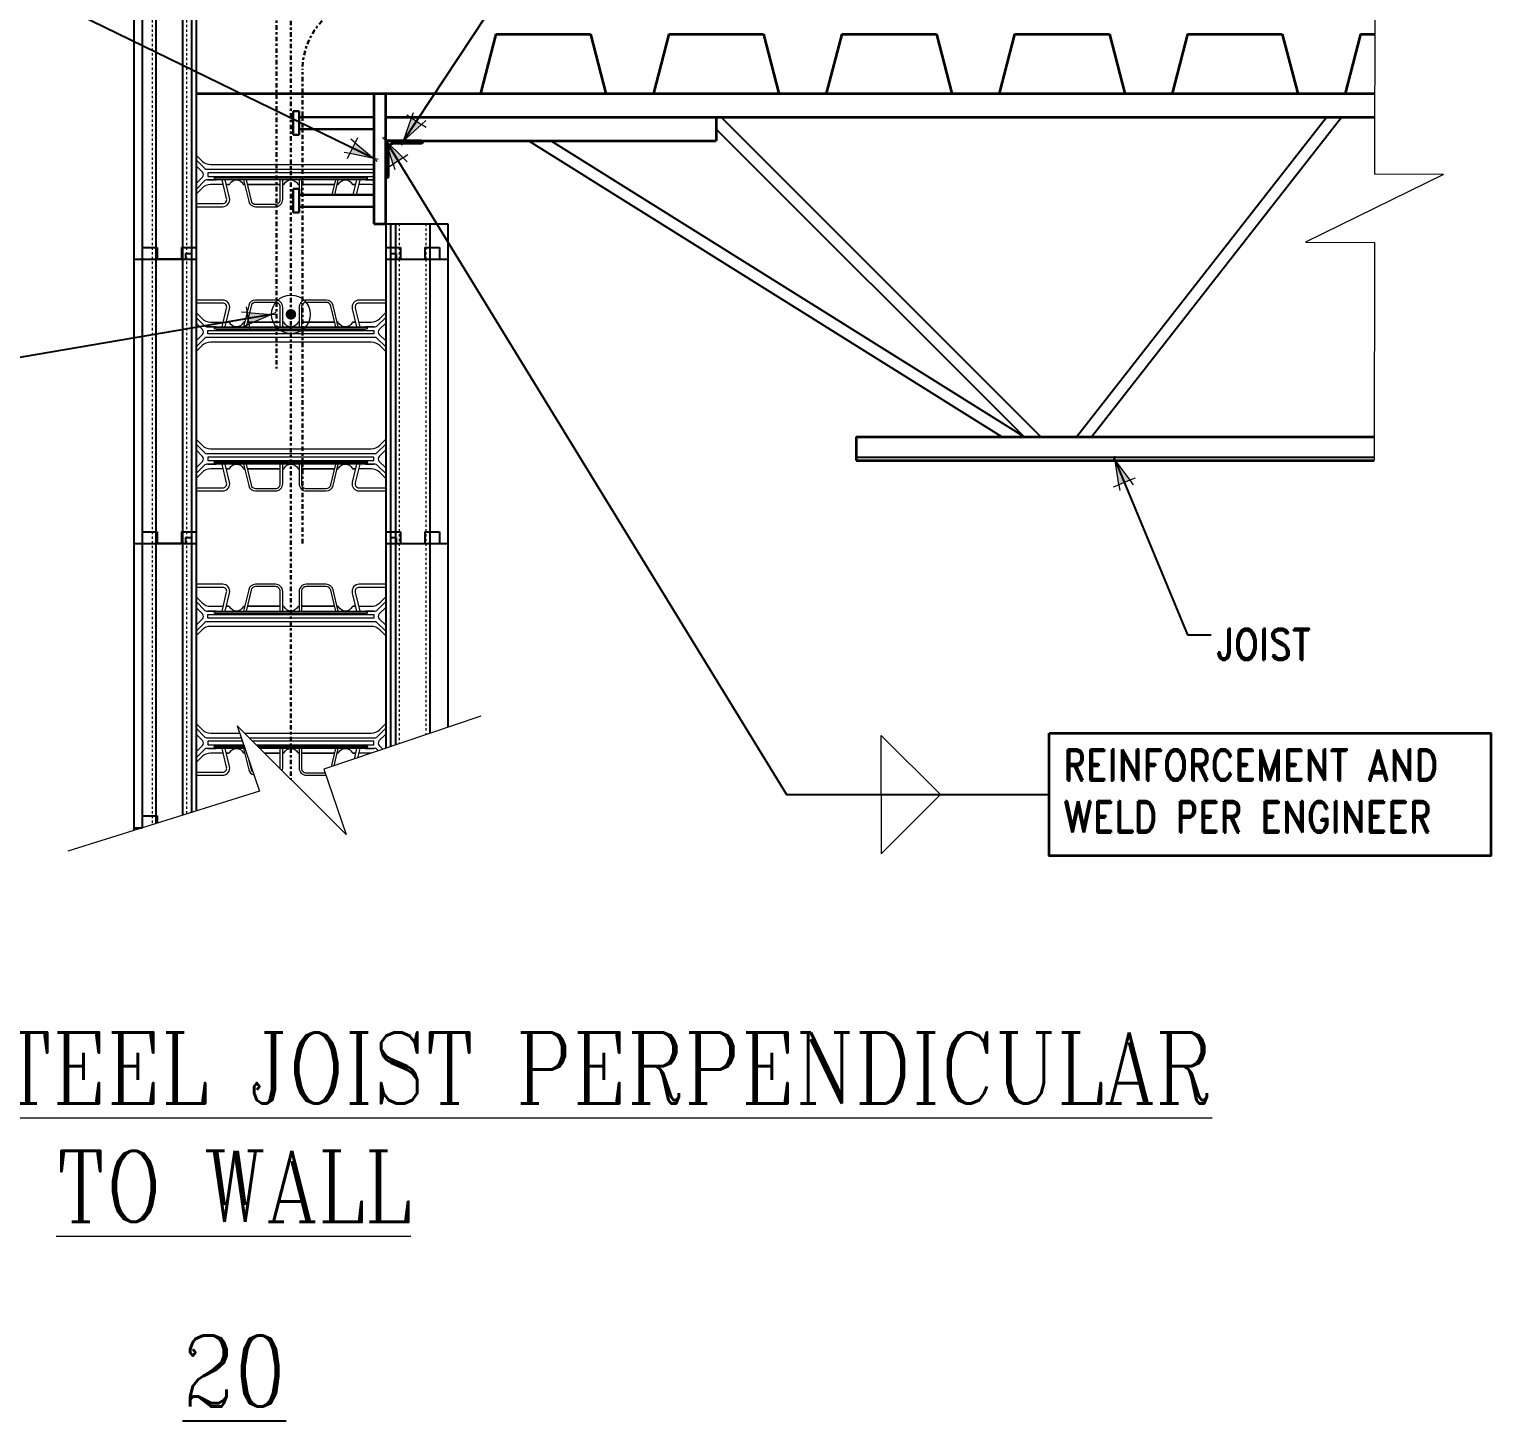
# Model space of a CAD drawing. Header units: inches. Extents: x -148 to -53.6, y 240.1 to 328.5.
# Drawn here: x -115.3 to -53.6, y 240.1 to 298.8 of the extents above; entities that cross this region are included whole.
import ezdxf

# ---------------------------------------------------------------- set-up
doc = ezdxf.new("R2010")
doc.units = ezdxf.units.IN
doc.header["$MEASUREMENT"] = 0
for name, pattern in [('CENTER', [2, 1.25, -0.25, 0.25, -0.25]), ('DASHED2', [0.375, 0.25, -0.125]), ('HIDDEN', [0.375, 0.25, -0.125])]:
    doc.linetypes.add(name, pattern=pattern)
doc.layers.get('Defpoints').update_dxf_attribs({"color": 252})
for name, color, linetype, lineweight in [('A2 Hatch', 8, 'Continuous', 9), ('A4 medium', 7, 'Continuous', 35), ('DETAILS', 7, 'Continuous', 13), ('DIM', 3, 'Continuous', 13), ('REBAR', 2, 'CENTER', 30)]:
    doc.layers.add(name, color=color, linetype=linetype, lineweight=lineweight)
doc.layers.add('HANGERS', color=253, linetype='Continuous')
doc.styles.add('ARCTEXT', font='arctext.shx', dxfattribs={"width": 0.85})
doc.styles.add('RomanC', font='romanc.shx', dxfattribs={"width": 0.85, "height": 5})
doc.styles.add('ROMAND', font='romand.shx', dxfattribs={"width": 0.85})
doc.dimstyles.new('ARCTEXT1-4', dxfattribs={"dimtxt": 4, "dimasz": 2, "dimexe": 2, "dimexo": 2, "dimgap": 2, "dimtad": 1, "dimdec": 4, "dimzin": 3, "dimdsep": 46, "dimlunit": 4, "dimtxsty": 'ARCTEXT', "dimblk": 'ARCHTICK', "dimcen": 2, "dimaunit": 1, "dimadec": 0, "dimazin": 0, "dimtfac": 1, "dimtdec": 4, "dimtmove": 2, "dimatfit": 3, "dimldrblk": 'arrow', "dimfxl": 0, "dimtolj": 1, "dimtzin": 0, "dimarcsym": 0})

# ---------------------------------------------------------------- blocks, each defined once
blk = doc.blocks.new('_ArchTick')
at = {"color": 0, "linetype": 'ByBlock', "const_width": 0.15}
blk.add_lwpolyline([(-0.5, -0.5), (0.5, 0.5)], dxfattribs=at)
blk = doc.blocks.new('arrow')
at = {"layer": 'DIM'}
blk.add_hatch(color=253, dxfattribs=at).paths.add_polyline_path([(-2, 0.5), (-2, -0.5), (0, 0)])
at = {"layer": 'DIM', "lineweight": 9}
for points in [[(-2, 0.98), (-2, 0.5), (-2.47, 0.62)], [(0.37, 0.09), (0, 0)], [(0.37, -0.09), (0, 0)], [(-2, -0.98), (-2, -0.5), (-2.47, -0.62)]]:
    blk.add_lwpolyline(points, dxfattribs=at)
at = {"layer": 'DIM', "lineweight": 15}
blk.add_lwpolyline([(0, 0), (-2, -0.5), (-2, 0.5), (0, 0)], dxfattribs=at)

msp = doc.modelspace()

# ---------------------------------------------------------------- hatches: boundary and pattern name
at = {"layer": 'A2 Hatch', "ltscale": 0.15}
h = msp.add_hatch(color=256, dxfattribs=at)
edge = h.paths.add_edge_path()
edge.add_arc((-104.252, 286.771), 0.224, 0, 360)

# ---------------------------------------------------------------- linework, layer by layer
at = {"color": 1}
for p, q in [((-110.877, 301.096), (-110.877, 289.096)), ((-110.527, 301.596), (-110.527, 289.096)), ((-109.952, 301.596), (-109.952, 289.096)), ((-108.827, 301.596), (-108.827, 289.096)), ((-108.452, 301.346), (-108.452, 289.096)), ((-108.252, 301.596), (-108.252, 289.096)), ((-100.252, 290.596), (-100.252, 289.096)), ((-100.252, 290.596), (-97.627, 290.596)), ((-100.052, 290.596), (-100.052, 289.096)), ((-99.837, 290.596), (-99.837, 289.096)), ((-98.392, 290.596), (-98.392, 289.096)), ((-97.627, 290.596), (-97.627, 289.096)), ((-110.527, 289.596), (-109.902, 289.596)), ((-110.527, 289.596), (-110.527, 277.096)), ((-109.952, 289.596), (-109.952, 277.096)), ((-109.902, 289.596), (-109.902, 289.096)), ((-108.877, 289.596), (-108.877, 289.096)), ((-108.877, 289.596), (-108.252, 289.596)), ((-108.827, 289.596), (-108.827, 277.096)), ((-108.252, 289.596), (-108.252, 277.096)), ((-100.252, 289.596), (-100.252, 277.096)), ((-100.252, 289.596), (-99.627, 289.596)), ((-99.627, 289.596), (-99.627, 289.096)), ((-98.602, 289.596), (-98.602, 289.096)), ((-98.602, 289.596), (-97.977, 289.596)), ((-97.977, 289.596), (-97.977, 289.096)), ((-110.877, 289.096), (-108.252, 289.096)), ((-110.877, 289.096), (-110.877, 277.096)), ((-110.877, 289.096), (-108.702, 289.096)), ((-108.827, 289.096), (-109.952, 289.096)), ((-108.702, 289.346), (-108.702, 289.096)), ((-108.702, 289.346), (-108.452, 289.346)), ((-108.452, 289.346), (-108.452, 277.096)), ((-108.452, 289.096), (-108.252, 289.096)), ((-100.252, 289.096), (-97.627, 289.096)), ((-100.252, 289.096), (-100.052, 289.096)), ((-100.052, 289.346), (-100.052, 277.096)), ((-100.052, 289.346), (-99.802, 289.346)), ((-99.837, 289.096), (-97.627, 289.096)), ((-99.837, 289.096), (-99.837, 277.096)), ((-99.802, 289.346), (-99.802, 289.096)), ((-98.392, 289.096), (-98.392, 277.096)), ((-97.627, 289.096), (-97.627, 277.096)), ((-110.877, 277.096), (-108.252, 277.096)), ((-110.877, 277.096), (-110.877, 264.986)), ((-110.877, 277.096), (-108.702, 277.096)), ((-110.527, 277.596), (-109.902, 277.596)), ((-110.527, 277.596), (-110.527, 265.095)), ((-109.952, 277.596), (-109.952, 265.275)), ((-108.827, 277.096), (-109.952, 277.096)), ((-109.902, 277.596), (-109.902, 277.096)), ((-108.877, 277.596), (-108.877, 277.096)), ((-108.877, 277.596), (-108.252, 277.596)), ((-108.827, 277.596), (-108.827, 265.627)), ((-108.702, 277.346), (-108.702, 277.096)), ((-108.702, 277.346), (-108.452, 277.346)), ((-108.452, 277.346), (-108.452, 265.745)), ((-108.452, 277.096), (-108.252, 277.096)), ((-108.252, 277.596), (-108.252, 265.807)), ((-100.252, 277.596), (-100.252, 268.451)), ((-100.252, 277.596), (-99.627, 277.596)), ((-100.252, 277.096), (-97.627, 277.096)), ((-100.252, 277.096), (-100.052, 277.096)), ((-100.052, 277.346), (-100.052, 268.518)), ((-100.052, 277.346), (-99.802, 277.346)), ((-99.837, 277.096), (-97.627, 277.096)), ((-99.837, 277.096), (-99.837, 268.591)), ((-99.802, 277.346), (-99.802, 277.096)), ((-99.627, 277.596), (-99.627, 277.096)), ((-98.602, 277.596), (-98.602, 277.096)), ((-98.602, 277.596), (-97.977, 277.596)), ((-98.392, 277.096), (-98.392, 269.081)), ((-97.977, 277.596), (-97.977, 277.096)), ((-97.627, 277.096), (-97.627, 269.341)), ((-110.527, 265.596), (-109.902, 265.596)), ((-109.902, 265.596), (-109.902, 265.291)), ((-110.877, 265.096), (-110.768, 265.096)), ((-110.877, 265.096), (-110.525, 265.096))]:
    msp.add_line(p, q, dxfattribs=at)
at = {"ltscale": 0.15}
for p, q in [((-100.252, 296.096), (-100.752, 296.096)), ((-88.952, 296.096), (-83.652, 296.096)), ((-86.095, 295.096), (-72.595, 281.596)), ((-71.095, 281.596), (-60.534, 295.096)), ((-70.46, 281.596), (-59.899, 295.096)), ((-86.302, 294.596), (-73.302, 281.596)), ((-74.245, 281.596), (-94.22, 294.096)), ((-73.302, 281.596), (-93.277, 294.096)), ((-100.752, 290.596), (-100.752, 291.596)), ((-109.902, 289.096), (-108.877, 289.096)), ((-80.386, 280.746), (-58.52, 280.746)), ((-109.902, 277.096), (-108.877, 277.096))]:
    msp.add_line(p, q, dxfattribs=at)
at = {"color": 1, "linetype": 'HIDDEN', "ltscale": 0.02}
for p, q in [((-110.527, 289.596), (-109.902, 289.596)), ((-109.902, 289.596), (-109.902, 289.096)), ((-108.877, 289.596), (-108.877, 289.096)), ((-108.877, 289.596), (-108.252, 289.596)), ((-100.252, 289.596), (-99.627, 289.596)), ((-99.627, 289.596), (-99.627, 289.096)), ((-98.602, 289.596), (-98.602, 289.096)), ((-98.602, 289.596), (-97.977, 289.596)), ((-97.977, 289.596), (-97.977, 289.096)), ((-110.527, 277.596), (-109.902, 277.596)), ((-109.902, 277.596), (-109.902, 277.096)), ((-108.877, 277.596), (-108.877, 277.096)), ((-108.877, 277.596), (-108.252, 277.596)), ((-100.252, 277.596), (-99.627, 277.596)), ((-99.627, 277.596), (-99.627, 277.096)), ((-98.602, 277.596), (-98.602, 277.096)), ((-98.602, 277.596), (-97.977, 277.596)), ((-97.977, 277.596), (-97.977, 277.096)), ((-110.527, 265.596), (-109.902, 265.596)), ((-109.902, 265.596), (-109.902, 265.39))]:
    msp.add_line(p, q, dxfattribs=at)
at = {"layer": 'A2 Hatch', "linetype": 'DASHED2', "ltscale": 0.15}
for p, q in [((-110.112, 301.596), (-110.112, 289.096)), ((-108.667, 301.596), (-108.667, 289.096)), ((-99.677, 290.596), (-99.677, 289.096)), ((-98.552, 290.596), (-98.552, 289.096)), ((-110.112, 289.596), (-110.112, 277.096)), ((-108.667, 289.596), (-108.667, 277.096)), ((-99.677, 289.096), (-99.677, 277.096)), ((-98.552, 289.096), (-98.552, 277.096)), ((-110.112, 277.596), (-110.112, 265.225)), ((-108.667, 277.596), (-108.667, 265.677)), ((-99.677, 277.096), (-99.677, 268.646)), ((-98.552, 277.096), (-98.552, 269.027))]:
    msp.add_line(p, q, dxfattribs=at)
at = {"layer": 'A2 Hatch', "lineweight": 30, "ltscale": 0.15}
for p, q in [((-103.91, 295.346), (-104.16, 295.346)), ((-104.16, 294.346), (-104.16, 295.346)), ((-103.91, 294.346), (-103.91, 295.346)), ((-100.752, 295.096), (-103.91, 295.096)), ((-103.91, 294.346), (-104.16, 294.346)), ((-100.752, 294.596), (-103.91, 294.596)), ((-103.91, 292.066), (-104.16, 292.066)), ((-104.16, 291.066), (-104.16, 292.066)), ((-103.91, 291.066), (-103.91, 292.066)), ((-100.752, 291.816), (-103.91, 291.816)), ((-100.752, 291.316), (-103.91, 291.316)), ((-103.91, 291.066), (-104.16, 291.066))]:
    msp.add_line(p, q, dxfattribs=at)
at = {"layer": 'A2 Hatch', "ltscale": 0.15}
msp.add_circle((-104.252, 286.771), 0.816, dxfattribs=at)
at = {"layer": 'A4 medium', "ltscale": 0.15}
for p, q in [((-95.602, 298.596), (-96.252, 296.096)), ((-95.602, 298.596), (-91.602, 298.596)), ((-91.602, 298.596), (-90.952, 296.096)), ((-88.302, 298.596), (-88.952, 296.096)), ((-88.302, 298.596), (-84.302, 298.596)), ((-84.302, 298.596), (-83.652, 296.096)), ((-81.002, 298.596), (-81.652, 296.096)), ((-81.002, 298.596), (-77.002, 298.596)), ((-77.002, 298.596), (-76.352, 296.096)), ((-73.702, 298.596), (-74.352, 296.096)), ((-73.702, 298.596), (-69.702, 298.596)), ((-69.702, 298.596), (-69.052, 296.096)), ((-66.402, 298.596), (-67.052, 296.096)), ((-66.402, 298.596), (-62.402, 298.596)), ((-62.402, 298.596), (-61.752, 296.096)), ((-59.102, 298.596), (-59.752, 296.096)), ((-59.102, 298.596), (-58.499, 298.596)), ((-108.252, 296.096), (-58.502, 296.096)), ((-100.752, 296.096), (-100.752, 290.596)), ((-100.252, 290.596), (-100.252, 296.096)), ((-100.252, 295.096), (-58.502, 295.096)), ((-86.302, 295.096), (-86.302, 294.096)), ((-100.252, 294.096), (-86.302, 294.096)), ((-100.752, 290.596), (-100.252, 290.596)), ((-80.386, 281.596), (-58.52, 281.596)), ((-80.386, 281.596), (-80.386, 280.596)), ((-80.386, 280.596), (-58.52, 280.596))]:
    msp.add_line(p, q, dxfattribs=at)
msp.add_lwpolyline([(-72.241, 269.089), (-53.6, 269.089), (-53.6, 263.907), (-72.241, 263.907)], close=True, dxfattribs=at)
at = {"layer": 'DETAILS', "color": 6, "lineweight": 20}
for p, q in [((-104.7, 268.246), (-105.361, 268.246)), ((-105.361, 268.246), (-104.7, 268.246))]:
    msp.add_line(p, q, dxfattribs=at)
for points in [[(-108.252, 293.495), (-107.999, 293.242, 0.198912), (-107.646, 293.096), (-104.252, 293.096), (-100.858, 293.096, 0.0537), (-100.752, 293.107, 0.0537)], [(-108.252, 293.295), (-107.882, 292.925, 0.198912), (-107.811, 292.896), (-104.252, 292.896), (-100.752, 292.896)], [(-108.252, 292.297), (-107.984, 292.565, 0.414214), (-107.984, 292.777), (-108.252, 293.045)], [(-104.582, 292.246, 0.279322), (-104.538, 292.273, -0.279322), (-104.252, 292.446), (-107.811, 292.446, 0.198912), (-107.882, 292.417), (-108.252, 292.047)], [(-108.252, 291.446), (-107.131, 291.446, 0.485338), (-106.966, 291.656), (-107.157, 292.446), (-107.753, 292.446), (-107.503, 292.446), (-107.403, 292.446)], [(-108.252, 291.316), (-107.131, 291.316, 0.485338), (-106.84, 291.686), (-107.023, 292.446)], [(-107.108, 292.246), (-107.646, 292.246, 0.198912), (-107.999, 292.1), (-108.252, 291.847)], [(-106.881, 292.246), (-106.975, 292.246), (-106.881, 292.246, 0.279322), (-106.837, 292.273, -0.605918), (-106.266, 292.273, 0.279322), (-106.221, 292.246)], [(-106.251, 292.446), (-106.034, 291.546, 0.346495), (-105.743, 291.316), (-104.9, 291.316, 0.414214), (-104.6, 291.616), (-104.6, 292.446)], [(-106.148, 292.446), (-105.937, 291.569, 0.346495), (-105.743, 291.416), (-104.9, 291.416, 0.414214), (-104.7, 291.616), (-104.7, 292.446)], [(-100.752, 292.446), (-104.252, 292.446, -0.279322), (-103.966, 292.273, 0.279322), (-103.922, 292.246)], [(-102.283, 292.246, 0.279322), (-102.238, 292.273, -0.605918), (-101.667, 292.273, 0.279322), (-101.623, 292.246), (-101.529, 292.246), (-101.623, 292.246)], [(-100.752, 292.235, 0.0537), (-100.858, 292.246), (-101.396, 292.246)], [(-107.023, 286.246), (-106.84, 287.006, 0.485338), (-107.131, 287.376), (-108.252, 287.376)], [(-107.403, 286.246), (-107.503, 286.246), (-107.753, 286.246), (-107.157, 286.246), (-106.966, 287.036, 0.485338), (-107.131, 287.246), (-108.252, 287.246)], [(-104.6, 286.246), (-104.6, 287.076, 0.414214), (-104.9, 287.376), (-105.743, 287.376, 0.346495), (-106.034, 287.146), (-106.251, 286.246)], [(-104.7, 286.246), (-104.7, 287.076, 0.414214), (-104.9, 287.276), (-105.743, 287.276, 0.346495), (-105.937, 287.123), (-106.148, 286.246)], [(-102.253, 286.246), (-102.47, 287.146, 0.346495), (-102.761, 287.376), (-103.604, 287.376, 0.414214), (-103.904, 287.076), (-103.904, 286.246)], [(-102.356, 286.246), (-102.567, 287.123, 0.346495), (-102.761, 287.276), (-103.604, 287.276, 0.414214), (-103.804, 287.076), (-103.804, 286.246)], [(-100.252, 287.376), (-101.373, 287.376, 0.485338), (-101.664, 287.006), (-101.481, 286.246)], [(-100.252, 287.246), (-101.373, 287.246, 0.485338), (-101.538, 287.036), (-101.347, 286.246), (-100.751, 286.246), (-101.001, 286.246), (-101.101, 286.246)], [(-108.252, 286.845), (-107.999, 286.592, 0.198912), (-107.646, 286.446), (-107.108, 286.446)], [(-108.252, 286.645), (-107.882, 286.275, 0.198912), (-107.811, 286.246), (-104.252, 286.246, -0.279322), (-104.538, 286.419, 0.279322), (-104.582, 286.446)], [(-108.252, 285.647), (-107.984, 285.915, 0.414214), (-107.984, 286.127), (-108.252, 286.395)], [(-106.221, 286.446, 0.279322), (-106.266, 286.419, -0.605918), (-106.837, 286.419, 0.279322), (-106.881, 286.446), (-106.975, 286.446), (-106.881, 286.446)], [(-103.922, 286.446, 0.279322), (-103.966, 286.419, -0.279322), (-104.252, 286.246), (-100.693, 286.246, 0.198912), (-100.622, 286.275), (-100.252, 286.645)], [(-101.623, 286.446), (-101.529, 286.446), (-101.623, 286.446, 0.279322), (-101.667, 286.419, -0.605918), (-102.238, 286.419, 0.279322), (-102.283, 286.446)], [(-101.396, 286.446), (-100.858, 286.446, 0.198912), (-100.505, 286.592), (-100.252, 286.845)], [(-100.252, 286.395), (-100.52, 286.127, 0.414214), (-100.52, 285.915), (-100.252, 285.647)], [(-100.252, 285.397), (-100.622, 285.767, 0.198912), (-100.693, 285.796), (-104.252, 285.796), (-107.811, 285.796, 0.198912), (-107.882, 285.767), (-108.252, 285.397)], [(-100.252, 285.197), (-100.505, 285.45, 0.198912), (-100.858, 285.596), (-104.252, 285.596), (-107.646, 285.596, 0.198912), (-107.999, 285.45), (-108.252, 285.197)], [(-108.252, 281.495), (-107.999, 281.242, 0.198912), (-107.646, 281.096), (-104.252, 281.096), (-100.858, 281.096, 0.198912), (-100.505, 281.242), (-100.252, 281.495)], [(-108.252, 281.295), (-107.882, 280.925, 0.198912), (-107.811, 280.896), (-104.252, 280.896), (-100.693, 280.896, 0.198912), (-100.622, 280.925), (-100.252, 281.295)], [(-108.252, 280.297), (-107.984, 280.565, 0.414214), (-107.984, 280.777), (-108.252, 281.045)], [(-100.252, 281.045), (-100.52, 280.777, 0.414214), (-100.52, 280.565), (-100.252, 280.297)], [(-104.582, 280.246, 0.279322), (-104.538, 280.273, -0.279322), (-104.252, 280.446), (-107.811, 280.446, 0.198912), (-107.882, 280.417), (-108.252, 280.047)], [(-108.252, 279.446), (-107.131, 279.446, 0.485338), (-106.966, 279.656), (-107.157, 280.446), (-107.753, 280.446), (-107.503, 280.446), (-107.403, 280.446)], [(-108.252, 279.316), (-107.131, 279.316, 0.485338), (-106.84, 279.686), (-107.023, 280.446)], [(-107.108, 280.246), (-107.646, 280.246, 0.198912), (-107.999, 280.1), (-108.252, 279.847)], [(-106.881, 280.246), (-106.975, 280.246), (-106.881, 280.246, 0.279322), (-106.837, 280.273, -0.605918), (-106.266, 280.273, 0.279322), (-106.221, 280.246)], [(-106.251, 280.446), (-106.034, 279.546, 0.346495), (-105.743, 279.316), (-104.9, 279.316, 0.414214), (-104.6, 279.616), (-104.6, 280.446)], [(-106.148, 280.446), (-105.937, 279.569, 0.346495), (-105.743, 279.416), (-104.9, 279.416, 0.414214), (-104.7, 279.616), (-104.7, 280.446)], [(-100.252, 280.047), (-100.622, 280.417, 0.198912), (-100.693, 280.446), (-104.252, 280.446, -0.279322), (-103.966, 280.273, 0.279322), (-103.922, 280.246)], [(-103.904, 280.446), (-103.904, 279.616, 0.414214), (-103.604, 279.316), (-102.761, 279.316, 0.346495), (-102.47, 279.546), (-102.253, 280.446)], [(-103.804, 280.446), (-103.804, 279.616, 0.414214), (-103.604, 279.416), (-102.761, 279.416, 0.346495), (-102.567, 279.569), (-102.356, 280.446)], [(-102.283, 280.246, 0.279322), (-102.238, 280.273, -0.605918), (-101.667, 280.273, 0.279322), (-101.623, 280.246), (-101.529, 280.246), (-101.623, 280.246)], [(-101.481, 280.446), (-101.664, 279.686, 0.485338), (-101.373, 279.316), (-100.252, 279.316)], [(-101.101, 280.446), (-101.001, 280.446), (-100.751, 280.446), (-101.347, 280.446), (-101.538, 279.656, 0.485338), (-101.373, 279.446), (-100.252, 279.446)], [(-100.252, 279.847), (-100.505, 280.1, 0.198912), (-100.858, 280.246), (-101.396, 280.246)], [(-107.023, 274.246), (-106.84, 275.006, 0.485338), (-107.131, 275.376), (-108.252, 275.376)], [(-107.403, 274.246), (-107.503, 274.246), (-107.753, 274.246), (-107.157, 274.246), (-106.966, 275.036, 0.485338), (-107.131, 275.246), (-108.252, 275.246)], [(-104.6, 274.246), (-104.6, 275.076, 0.414214), (-104.9, 275.376), (-105.743, 275.376, 0.346495), (-106.034, 275.146), (-106.251, 274.246)], [(-104.7, 274.246), (-104.7, 275.076, 0.414214), (-104.9, 275.276), (-105.743, 275.276, 0.346495), (-105.937, 275.123), (-106.148, 274.246)], [(-102.253, 274.246), (-102.47, 275.146, 0.346495), (-102.761, 275.376), (-103.604, 275.376, 0.414214), (-103.904, 275.076), (-103.904, 274.246)], [(-102.356, 274.246), (-102.567, 275.123, 0.346495), (-102.761, 275.276), (-103.604, 275.276, 0.414214), (-103.804, 275.076), (-103.804, 274.246)], [(-100.252, 275.376), (-101.373, 275.376, 0.485338), (-101.664, 275.006), (-101.481, 274.246)], [(-100.252, 275.246), (-101.373, 275.246, 0.485338), (-101.538, 275.036), (-101.347, 274.246), (-100.751, 274.246), (-101.001, 274.246), (-101.101, 274.246)], [(-108.252, 274.845), (-107.999, 274.592, 0.198912), (-107.646, 274.446), (-107.108, 274.446)], [(-108.252, 274.645), (-107.882, 274.275, 0.198912), (-107.811, 274.246), (-104.252, 274.246, -0.279322), (-104.538, 274.419, 0.279322), (-104.582, 274.446)], [(-103.922, 274.446, 0.279322), (-103.966, 274.419, -0.279322), (-104.252, 274.246), (-100.693, 274.246, 0.198912), (-100.622, 274.275), (-100.252, 274.645)], [(-101.396, 274.446), (-100.858, 274.446, 0.198912), (-100.505, 274.592), (-100.252, 274.845)], [(-108.252, 273.647), (-107.984, 273.915, 0.414214), (-107.984, 274.127), (-108.252, 274.395)], [(-106.221, 274.446, 0.279322), (-106.266, 274.419, -0.605918), (-106.837, 274.419, 0.279322), (-106.881, 274.446), (-106.975, 274.446), (-106.881, 274.446)], [(-101.623, 274.446), (-101.529, 274.446), (-101.623, 274.446, 0.279322), (-101.667, 274.419, -0.605918), (-102.238, 274.419, 0.279322), (-102.283, 274.446)], [(-100.252, 274.395), (-100.52, 274.127, 0.414214), (-100.52, 273.915), (-100.252, 273.647)], [(-100.252, 273.397), (-100.622, 273.767, 0.198912), (-100.693, 273.796), (-104.252, 273.796), (-107.811, 273.796, 0.198912), (-107.882, 273.767), (-108.252, 273.397)], [(-100.252, 273.197), (-100.505, 273.45, 0.198912), (-100.858, 273.596), (-104.252, 273.596), (-107.646, 273.596, 0.198912), (-107.999, 273.45), (-108.252, 273.197)], [(-108.252, 269.495), (-107.999, 269.242, 0.198912), (-107.646, 269.096), (-106.414, 269.096)], [(-108.252, 269.295), (-107.882, 268.925, 0.198912), (-107.811, 268.896), (-106.346, 268.896)], [(-108.252, 268.297), (-107.984, 268.565, 0.414214), (-107.984, 268.777), (-108.252, 269.045)], [(-106.211, 269.096), (-104.252, 269.096), (-100.858, 269.096, 0.198912), (-100.505, 269.242), (-100.252, 269.495)], [(-106.011, 268.896), (-104.252, 268.896), (-100.693, 268.896, 0.198912), (-100.622, 268.925), (-100.252, 269.295)], [(-100.252, 269.045), (-100.52, 268.777, 0.414214), (-100.52, 268.565), (-100.367, 268.412)], [(-108.252, 267.446), (-107.131, 267.446, 0.485338), (-106.966, 267.656), (-107.157, 268.446), (-107.753, 268.446), (-107.503, 268.446), (-107.403, 268.446)], [(-108.252, 267.316), (-107.131, 267.316, 0.485338), (-106.84, 267.686), (-107.023, 268.446)], [(-106.194, 268.446), (-107.811, 268.446, 0.198912), (-107.882, 268.417), (-108.252, 268.047)], [(-106.227, 268.546), (-107.403, 268.546), (-107.5, 268.524, 0.780776), (-107.5, 268.518), (-107.403, 268.496), (-106.211, 268.496)], [(-106.881, 268.246), (-106.975, 268.246), (-106.881, 268.246, 0.279322), (-106.837, 268.273, -0.605918), (-106.266, 268.273, 0.279322), (-106.221, 268.246)], [(-106.251, 268.446), (-106.034, 267.546, 0.281271), (-105.813, 267.324, 0.281271)], [(-105.611, 268.496), (-104.252, 268.496), (-101.101, 268.496), (-101.004, 268.518, 0.780776), (-101.004, 268.524), (-101.101, 268.546), (-104.252, 268.546), (-105.661, 268.546)], [(-104.582, 268.246, 0.279322), (-104.538, 268.273, -0.279322), (-104.252, 268.446), (-105.561, 268.446)], [(-104.702, 267.587, 0.03619), (-104.7, 267.616), (-104.7, 268.446)], [(-104.621, 267.506, 0.094154), (-104.6, 267.616), (-104.6, 268.446)], [(-100.554, 268.348), (-100.622, 268.417, 0.198912), (-100.693, 268.446), (-104.252, 268.446, -0.279322), (-103.966, 268.273, 0.279322), (-103.922, 268.246)], [(-103.904, 268.446), (-103.904, 267.616, 0.414214), (-103.604, 267.316), (-102.773, 267.316)], [(-103.804, 268.446), (-103.804, 267.616, 0.414214), (-103.604, 267.416), (-102.807, 267.416)], [(-102.283, 268.246, 0.279322), (-102.238, 268.273, -0.605918), (-101.667, 268.273, 0.279322), (-101.623, 268.246), (-101.529, 268.246), (-101.623, 268.246)], [(-107.108, 268.246), (-107.646, 268.246, 0.198912), (-107.999, 268.1), (-108.252, 267.847)], [(-106.038, 267.986), (-105.937, 267.569, 0.184524), (-105.856, 267.451)], [(-100.855, 268.246, 0.001691), (-100.858, 268.246), (-101.396, 268.246)]]:
    msp.add_lwpolyline(points, format="xyb", dxfattribs=at)
for points in [[(-104.252, 292.596), (-100.751, 292.596), (-100.751, 292.746), (-104.252, 292.746), (-107.753, 292.746), (-107.753, 292.596)], [(-106.203, 292.246), (-106.221, 292.246)], [(-104.7, 292.246), (-106.1, 292.246)], [(-104.6, 292.246), (-104.582, 292.246)], [(-103.904, 292.246), (-103.922, 292.246)], [(-103.804, 292.246), (-102.404, 292.246)], [(-102.301, 292.246), (-102.283, 292.246)], [(-106.203, 286.446), (-106.221, 286.446)], [(-104.7, 286.446), (-106.1, 286.446)], [(-104.6, 286.446), (-104.582, 286.446)], [(-103.904, 286.446), (-103.922, 286.446)], [(-103.804, 286.446), (-102.404, 286.446)], [(-102.301, 286.446), (-102.283, 286.446)], [(-104.252, 286.096), (-100.751, 286.096), (-100.751, 285.946), (-104.252, 285.946), (-107.753, 285.946), (-107.753, 286.096)], [(-104.252, 280.596), (-100.751, 280.596), (-100.751, 280.746), (-104.252, 280.746), (-107.753, 280.746), (-107.753, 280.596)], [(-106.203, 280.246), (-106.221, 280.246)], [(-104.7, 280.246), (-106.1, 280.246)], [(-104.6, 280.246), (-104.582, 280.246)], [(-103.904, 280.246), (-103.922, 280.246)], [(-103.804, 280.246), (-102.404, 280.246)], [(-102.301, 280.246), (-102.283, 280.246)], [(-104.252, 274.096), (-100.751, 274.096), (-100.751, 273.946), (-104.252, 273.946), (-107.753, 273.946), (-107.753, 274.096)], [(-106.203, 274.446), (-106.221, 274.446)], [(-104.7, 274.446), (-106.1, 274.446)], [(-104.6, 274.446), (-104.582, 274.446)], [(-103.904, 274.446), (-103.922, 274.446)], [(-103.804, 274.446), (-102.404, 274.446)], [(-102.301, 274.446), (-102.283, 274.446)], [(-106.203, 268.246), (-106.221, 268.246)], [(-104.6, 268.246), (-104.582, 268.246)], [(-103.904, 268.246), (-103.922, 268.246)], [(-103.804, 268.246), (-102.404, 268.246)], [(-102.301, 268.246), (-102.283, 268.246)]]:
    msp.add_lwpolyline(points, close=True, dxfattribs=at)
for points in [[(-104.252, 292.496), (-101.101, 292.496), (-101.004, 292.518, 0.780776), (-101.004, 292.524), (-101.101, 292.546), (-104.252, 292.546), (-107.403, 292.546), (-107.5, 292.524, 0.780776), (-107.5, 292.518), (-107.403, 292.496)], [(-104.252, 286.196), (-107.403, 286.196), (-107.5, 286.174, 0.780776), (-107.5, 286.168), (-107.403, 286.146), (-104.252, 286.146), (-101.101, 286.146), (-101.004, 286.168, 0.780776), (-101.004, 286.174), (-101.101, 286.196)], [(-104.252, 280.496), (-101.101, 280.496), (-101.004, 280.518, 0.780776), (-101.004, 280.524), (-101.101, 280.546), (-104.252, 280.546), (-107.403, 280.546), (-107.5, 280.524, 0.780776), (-107.5, 280.518), (-107.403, 280.496)], [(-104.252, 274.196), (-107.403, 274.196), (-107.5, 274.174, 0.780776), (-107.5, 274.168), (-107.403, 274.146), (-104.252, 274.146), (-101.101, 274.146), (-101.004, 274.168, 0.780776), (-101.004, 274.174), (-101.101, 274.196)]]:
    msp.add_lwpolyline(points, format="xyb", close=True, dxfattribs=at)
for points in [[(-103.904, 292.446), (-103.904, 291.816)], [(-103.804, 292.446), (-103.804, 291.816)], [(-102.507, 291.816), (-102.356, 292.446)], [(-102.405, 291.816), (-102.253, 292.446)], [(-101.481, 292.446), (-101.633, 291.816)], [(-101.101, 292.446), (-101.001, 292.446), (-100.751, 292.446), (-101.347, 292.446), (-101.499, 291.816)], [(-106.295, 268.746), (-107.753, 268.746), (-107.753, 268.596), (-106.244, 268.596)], [(-105.711, 268.596), (-104.252, 268.596), (-100.751, 268.596), (-100.751, 268.746), (-104.252, 268.746), (-105.861, 268.746)], [(-102.542, 267.674), (-102.356, 268.446)], [(-102.43, 267.712), (-102.253, 268.446)], [(-101.481, 268.446), (-101.589, 267.997)], [(-101.101, 268.446), (-101.001, 268.446), (-100.751, 268.446), (-101.347, 268.446), (-101.444, 268.046)]]:
    msp.add_lwpolyline(points, dxfattribs=at)
at = {"layer": 'DIM'}
for p, q in [((-58.497, 301.096), (-58.506, 292.685)), ((-55.592, 292.682), (-61.424, 289.812)), ((-55.592, 292.682), (-58.506, 292.685)), ((-61.424, 289.812), (-58.509, 289.809)), ((-58.509, 289.809), (-58.52, 280.596)), ((-79.328, 266.498), (-79.328, 268.998)), ((-79.328, 268.998), (-76.828, 266.498)), ((-79.328, 266.498), (-79.328, 263.998)), ((-79.328, 263.998), (-76.828, 266.498))]:
    msp.add_line(p, q, dxfattribs=at)
msp.add_lwpolyline([(-96.231, 269.814), (-102.858, 267.567), (-101.922, 264.807), (-106.518, 269.403), (-105.582, 266.643), (-113.672, 264.111)], dxfattribs=at)
at = {"layer": 'HANGERS', "lineweight": 40, "ltscale": 0.15}
for p, q in [((-100.252, 294.096), (-98.752, 294.096)), ((-100.252, 294.096), (-100.252, 292.596)), ((-100.152, 293.746), (-100.152, 292.596)), ((-99.902, 293.996), (-98.752, 293.996))]:
    msp.add_line(p, q, dxfattribs=at)
for centre, radius, start, end in [((-99.902, 293.746), 0.25, 90, 180), ((-98.752, 294.046), 0.05, 270, 90), ((-100.202, 292.596), 0.05, 180, 360)]:
    msp.add_arc(centre, radius, start, end, dxfattribs=at)
at = {"layer": 'REBAR', "ltscale": 0.15}
for p, q in [((-104.857, 323.838), (-104.857, 284.49)), ((-104.252, 305.015), (-104.252, 267.137)), ((-103.763, 277.104), (-103.763, 297.096))]:
    msp.add_line(p, q, dxfattribs=at)
msp.add_arc((-100.763, 297.096), 3, 90, 180, dxfattribs=at)

# ---------------------------------------------------------------- texts
at = {"layer": 'Defpoints', "insert": (-106.642, 243.661), "char_height": 3, "width": 90.08, "attachment_point": 2, "style": 'RomanC'}
msp.add_mtext('{\\L20}\\P            ', dxfattribs=at)
at = {"layer": 'DIM', "color": 3, "char_height": 1.3125, "attachment_point": 1, "style": 'ROMAND'}
for s, insert, width in [('JOIST', (-65.25, 273.496), 22.68955), ('REINFORCEMENT AND WELD PER ENGINEER', (-71.643, 268.403), 22.17809)]:
    msp.add_mtext(s, dxfattribs=dict(at, insert=insert, width=width))
at = {"layer": 'DIM', "insert": (-106.676, 256.457), "char_height": 3, "width": 90.08, "attachment_point": 2, "style": 'ARCTEXT'}
msp.add_mtext('{\\Fromanc.shx|c0;\\L8" TO 6" WALL; STEEL JOIST PERPENDICULAR TO WALL }\\P\\P          ', dxfattribs=at)

# ---------------------------------------------------------------- leaders
at = {"layer": 'DIM'}
for points in [[(-99.502, 294.096), (-79.758, 323.964), (-78.758, 323.964)], [(-100.752, 293.346), (-118.949, 302.221), (-119.949, 302.221)], [(-100.252, 294.096), (-83.334, 266.498), (-72.241, 266.498)], [(-105.068, 286.771), (-118.949, 284.403), (-119.949, 284.404)], [(-69.453, 280.596), (-66.4, 273.236), (-65.4, 273.242)]]:
    msp.add_leader(points, dimstyle='ARCTEXT1-4', override={"dimasz": 0.5, "dimtad": 0}, dxfattribs=at)

doc.saveas('drawing.dxf')
